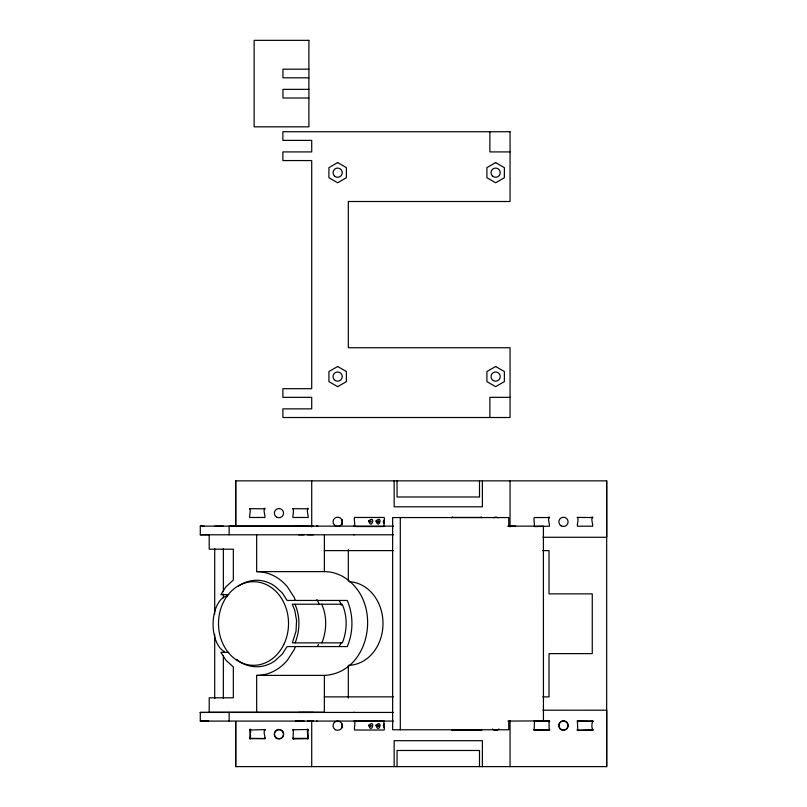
<?xml version="1.0" encoding="UTF-8"?>
<svg xmlns="http://www.w3.org/2000/svg" width="807" height="807" viewBox="0 0 807 807"><rect width="100%" height="100%" fill="white"/><g stroke="black" fill="none" stroke-linecap="round" stroke-linejoin="round"><path stroke-width="1.21" d="M214.702 698.58L214.712 634.302M214.712 614.177L214.702 548.649M223.347 698.58L223.357 655.688M223.357 597.836L223.357 594.002M223.357 591.541L223.357 548.649M542.919 710.21L606.713 710.2L606.682 766.62L235.715 766.62L235.715 721.448M235.715 526.043L235.715 480.861L606.682 480.861L606.713 537.28L542.919 537.27M235.715 766.62L235.725 721.508M342.178 727.773L342.178 724.01M606.672 766.65L606.682 480.861M249.696 738.264C252.409 737.81 247.668 728.106 250.684 730.022L265.11 729.558M307.225 729.71C307.669 728.096 309.232 730.375 307.76 730.597C306.024 731.384 310.029 740.574 307.185 738.667L293.385 738.93L292.981 737.941M534.052 720.994L534.607 721.862M534.052 729.649L534.607 730.375M549.597 721.145L549.022 721.862M549.597 729.8L549.022 730.517L548.467 729.942M577.298 721.004L577.852 721.862M577.298 729.649L577.56 730.436L578.256 730.204M592.842 721.145C591.571 723.314 591.491 727.692 592.842 729.942M592.842 729.8L592.671 730.345M295.13 642.856C300.033 630.61 300.386 616.356 294.959 604.221M321.892 642.856C326.795 630.61 327.148 616.356 321.721 604.221M295.312 646.568L294.313 649.453L287.403 660.197A51.89 43.467 -90 0 1 256.666 675.398L256.666 712.228M249.645 738.062L250.14 738.93L250.715 738.355L265.11 738.506M265.11 729.851C262.194 730.971 267.006 740.412 263.939 738.667L250.684 738.667C247.779 740.533 252.157 730.88 250.14 730.285C248.687 730.042 250.473 728.247 250.715 729.699M354.455 721.085C356.089 723.213 352.74 731.515 355.534 730.022L383.204 730.022C385.998 731.515 382.649 723.213 384.283 721.085M383.285 721.085L355.453 721.085M481.729 517.761L481.234 516.894L480.649 517.469L452.979 517.469L452.404 516.894L451.9 517.761M534.103 729.508L534.052 730.083M535.102 730.224L548.447 729.942M548.518 720.863L507.956 721.075M549.577 721.297L549.022 721.72L549.174 729.377M578.347 730.224L592.671 730.204M592.822 721.297L592.267 721.862M214.702 526.164L223.357 526.144M339.071 646.568L339.999 645.126A43.245 36.224 -90 0 0 340.988 642.927M355.362 526.527L383.375 526.527M384.193 526.527C383.184 524.278 385.887 516.016 383.204 517.469L355.534 517.469C352.851 516.016 355.554 524.278 354.545 526.527M264.02 729.73L265.019 729.73L264.514 730.597M535.021 526.598L548.447 526.194C551.282 528.101 547.287 518.911 549.022 518.124C550.475 517.882 548.689 516.087 548.447 517.549L535.182 517.549C532.509 516.087 535.202 524.348 534.204 526.598M548.609 720.742L548.447 721.287L535.162 721.145M577.348 721.004L591.682 721.287L592.267 720.57L592.822 721.135M577.348 729.649L577.287 730.083M578.256 730.345L591.682 729.942M378.18 522.24C379.804 519.698 375.638 522.432 378.897 522.109M384.334 519.678L383.234 521.584L384.334 523.481M384.334 723.99L383.234 725.886L384.334 727.793M534.194 729.528L534.456 721.7M535.011 730.204L534.103 730.083M549.426 730.204L535.182 729.8L534.759 730.496M591.854 720.883L592.409 720.732M378.897 725.352L377.858 725.987L378.917 726.401M548.73 720.792L549.597 721.287M578.135 730.295L577.348 730.083M592.55 730.295L591.975 730.295M204.171 526.134L200.287 526.144L313.398 526.144M200.307 526.144L200.287 534.799L208.761 534.779M393.523 712.43L200.287 712.43L209.043 712.43M200.307 712.43L200.287 721.085L208.761 721.065M256.666 675.398L324.364 675.398C366.247 673.29 380.268 615.65 355.1 586.81A51.89 43.467 -90 0 0 324.364 571.618L256.666 571.618L256.666 534.789M452.404 729.447L451.819 730.022L452.404 730.597L452.979 730.022L480.649 730.022L481.234 730.597L481.809 730.022L481.234 729.447M577.852 720.712L577.348 721.579M577.701 729.377L577.439 721.559M378.241 725.281C379.774 727.369 376.072 725.735 378.18 725.231M304.017 526.144L295.291 526.154M304.017 534.789L298.57 534.799M304.017 712.43L298.57 712.44M304.017 721.075L295.291 721.095M307.538 534.799L313.398 534.789M354.384 534.799L353.92 534.799M313.398 712.43L303.805 712.44M307.538 721.085L313.398 721.075M316.647 721.085L317.111 721.085M354.384 721.085L353.92 721.085M308.899 69.18L282.954 69.18L282.954 77.825L308.899 77.825M308.899 89.355L282.954 89.355L282.954 98.01L308.899 98.01M510.054 151.918L489.879 151.918L489.879 131.743M510.054 397.337L489.879 397.337L489.879 417.512M317.111 526.154L316.495 526.154L317.847 526.154M508.077 526.134L543.414 526.124L543.434 721.065M393.523 526.144L229.148 526.124L229.148 534.779M507.956 526.144L515.502 526.144M200.287 534.799L393.523 534.789M324.263 550.626L393.463 550.616M542.748 550.626L549.022 550.626L549.022 593.871L592.267 593.871L592.267 653.63L549.022 653.63L549.022 696.875L542.748 696.875M228.795 594.678L220.876 594.678L225.93 586.81L233.344 580.021L233.344 549.204L209.195 549.204L209.195 534.789M228.795 652.338L220.876 652.338L225.93 660.197L233.344 666.986L233.344 697.813L209.195 697.813L209.195 712.228L324.364 712.228L324.364 675.398M324.263 696.875L393.463 696.855M200.287 721.085L393.523 721.075M591.692 721.145L578.427 721.145L578.004 720.59M378.241 522.179L377.908 521.312L378.917 521.07M592.267 729.225L592.822 729.79M293.345 730.597L292.88 729.417L293.96 729.71M264.555 737.78L265.11 738.203M592.55 720.651L592.842 721.287M236.814 659.369L238.559 660.953A43.245 36.224 -90 0 0 274.784 660.953L282.289 654.084L287.11 646.568L347.272 646.568C353.476 632.022 353.476 614.995 347.272 600.448L287.11 600.448L282.289 592.933L274.784 586.053A43.245 36.224 90 0 0 238.559 586.053M549.426 729.387L549.597 729.942M308.203 737.941L307.8 738.93L307.225 738.355L293.96 738.355L293.062 739.172L293.385 730.285L292.85 729.73L308.052 729.518L307.8 737.78M339.071 600.448L339.999 601.881A43.245 36.224 -90 0 1 341.452 605.22M295.312 600.448L294.313 597.563L287.403 586.81A51.89 43.467 90 0 0 256.666 571.618M319.007 604.221L318.483 602.607A41.803 35.014 -90 0 0 316.848 599.54M508.773 721.065L508.773 729.77L392.646 729.77L392.636 517.559L508.743 517.559L508.743 526.124M342.188 519.718L342.188 524.732M510.054 480.841L510.054 526.951M510.054 720.53L510.054 766.64M482.384 480.861L482.384 506.806L394.159 506.806L394.159 480.861M482.384 766.64L482.384 740.695L394.159 740.695L394.159 766.64M479.499 480.841L479.499 496.991L397.044 496.991L397.044 480.841M479.499 766.62L479.499 750.48L397.044 750.48L397.044 766.62M400.302 517.549L400.302 729.77M348.321 549.456L348.321 580.939M348.321 665.301L348.321 698.045M324.364 534.789L324.364 571.618M311.714 480.841L311.714 526.951M311.714 720.54L311.714 766.64M235.715 480.861L235.725 525.972M229.148 712.41L229.148 721.065M281.381 730.073A4.61 4.61 0 0 1 281.562 737.86A4.61 4.61 0 0 1 274.43 734.733A4.61 4.61 0 0 1 280.281 729.599M349.118 581.726A41.803 35.014 -90 0 1 383.002 623.508A41.803 35.014 -90 0 1 349.118 665.291M318.483 644.41A41.803 35.014 -90 0 1 317.423 646.468M224.568 651.703A28.396 15.504 -90 0 1 213.149 621.491A28.396 15.504 -90 0 1 227.574 595.939M493.339 517.801A4.61 4.61 0 0 1 497.949 517.801M498.908 728.963A4.61 4.61 0 0 1 492.381 728.963M370.131 521.483C371.21 523.894 371.886 519.506 370.131 521.483M296.552 620.502L296.048 631.094L292.356 642.856L342.36 642.856C347.262 630.61 347.615 616.356 342.188 604.221L292.245 604.221L294.737 610.112L296.552 620.502M249.555 508.662C251.734 510.538 247.789 519.012 250.684 517.469L263.95 517.469C266.784 519.375 262.789 510.175 264.525 509.388C265.977 509.146 264.192 507.361 263.95 508.813L249.555 508.662M292.79 508.662C294.979 510.538 291.034 519.012 293.93 517.469L307.185 517.469C310.029 519.375 306.035 510.185 307.77 509.388C309.222 509.146 307.427 507.361 307.185 508.813L292.79 508.662M368.658 521.009C371.654 530.552 376.022 514.241 368.658 521.009M375.981 521.009C378.977 530.552 383.345 514.241 375.981 521.009M368.658 725.322C371.654 734.864 376.022 718.553 368.658 725.322M375.981 725.322C378.977 734.864 383.345 718.553 375.981 725.322M577.298 517.398C579.487 519.264 575.532 527.748 578.427 526.194L591.692 526.194C594.527 528.101 590.532 518.911 592.267 518.124C593.72 517.882 591.934 516.087 591.692 517.549L577.298 517.398M370.171 725.644C370.695 728.237 372.309 724.101 370.171 725.644M337.659 162.58L328.923 167.634L328.923 177.722L337.659 182.765L346.395 177.722L346.395 167.634L337.659 162.58M495.639 162.58L486.903 167.634L486.903 177.722L495.639 182.765L504.375 177.722L504.375 167.634L495.639 162.58M337.659 366.489L328.923 371.533L328.923 381.62L337.659 386.674L346.395 381.62L346.395 371.533L337.659 366.489M495.639 366.489L486.903 371.533L486.903 381.62L495.639 386.674L504.375 381.62L504.375 371.533L495.639 366.489M354.535 526.154L353.92 526.154L354.535 526.154M354.535 712.44L353.92 712.44L354.535 712.44M308.899 40.35L254.124 40.35L254.124 126.84L308.899 126.84L308.899 40.35M510.054 131.743L282.884 131.743L282.884 140.388L311.714 140.388L311.714 151.918L282.884 151.918L282.884 160.563L311.714 160.563L311.714 388.692L282.884 388.692L282.884 397.337L311.714 397.337L311.714 408.867L282.884 408.867L282.884 417.512L510.054 417.512L510.054 347.746L348.321 347.746L348.321 201.508L510.054 201.508L510.054 131.743M335.349 380.571A4.61 4.61 0 0 0 342.269 376.576A4.61 4.61 0 0 0 335.349 372.582A4.61 4.61 0 0 0 335.349 380.571M334.401 175.936A4.61 4.61 0 0 0 342.118 173.868A4.61 4.61 0 0 0 336.469 168.219A4.61 4.61 0 0 0 334.401 175.936M492.381 175.936A4.61 4.61 0 0 0 500.098 173.868A4.61 4.61 0 0 0 494.449 168.219A4.61 4.61 0 0 0 492.381 175.936M493.339 380.571A4.61 4.61 0 0 0 500.249 376.576A4.61 4.61 0 0 0 493.339 372.582A4.61 4.61 0 0 0 493.339 380.571M276.569 517.085A4.61 4.61 0 0 0 283.57 513.232A4.61 4.61 0 0 0 276.74 509.096A4.61 4.61 0 0 0 276.569 517.085M561.067 729.417A4.61 4.61 0 0 0 568.067 725.564A4.61 4.61 0 0 0 561.238 721.428A4.61 4.61 0 0 0 561.067 729.417M561.077 525.811A4.61 4.61 0 0 0 568.078 521.958A4.61 4.61 0 0 0 561.238 517.822A4.61 4.61 0 0 0 561.077 525.811M560.26 728.943A4.61 4.61 0 0 0 567.936 726.724A4.61 4.61 0 0 0 562.176 721.186A4.61 4.61 0 0 0 560.26 728.943M275.762 737.679A4.61 4.61 0 0 0 283.439 735.449A4.61 4.61 0 0 0 277.669 729.921A4.61 4.61 0 0 0 275.762 737.679M283.842 644.41A41.803 35.014 -90 0 0 253.519 581.706A41.803 35.014 -90 0 0 223.196 644.41A41.803 35.014 -90 0 0 283.842 644.41M334.401 525.044A4.61 4.61 0 0 0 342.118 522.976A4.61 4.61 0 0 0 336.469 517.327A4.61 4.61 0 0 0 334.401 525.044M335.349 729.689A4.61 4.61 0 0 0 342.269 725.695A4.61 4.61 0 0 0 335.349 721.7A4.61 4.61 0 0 0 335.349 729.689"/></g></svg>
